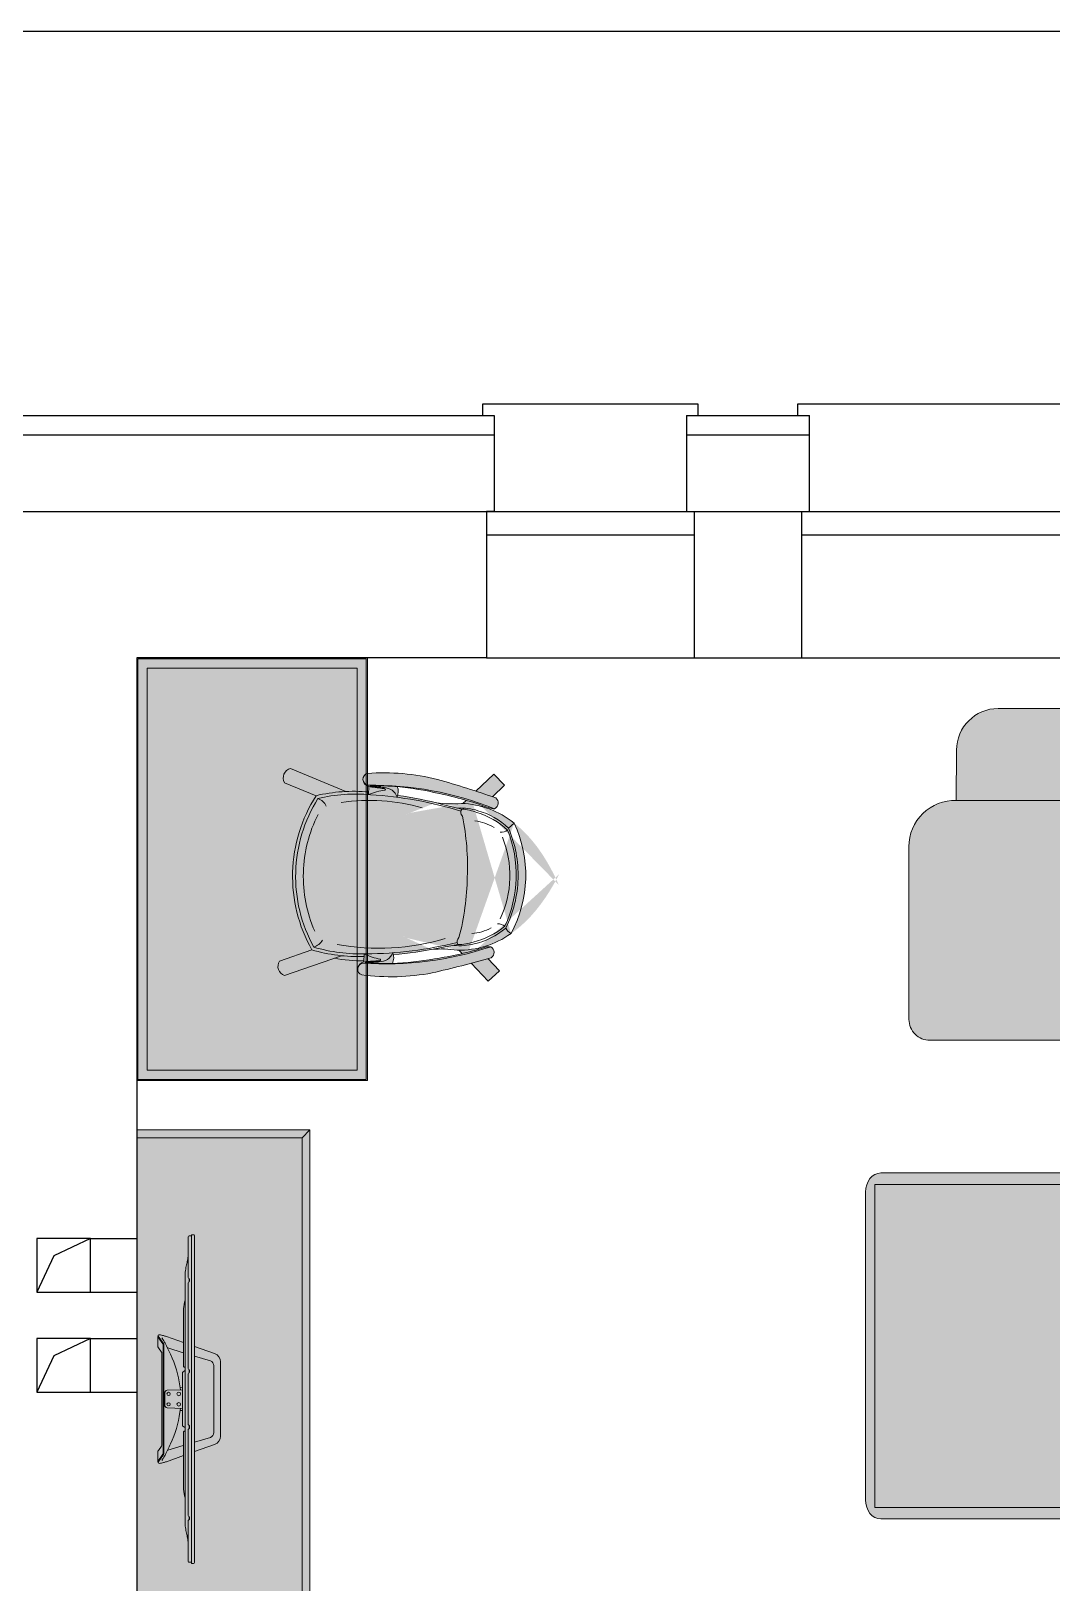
# Model space of a CAD drawing. Header units: millimetres. Extents: x 9725 to 44585, y 31077 to 49924.
# Drawn here: x 15670 to 18326, y 40436 to 44473 of the extents above; entities that cross this region are included whole.
import ezdxf

# ---------------------------------------------------------------- set-up
doc = ezdxf.new("R2010")
doc.units = ezdxf.units.MM
doc.layers.add('furniture', color=34, linetype='Continuous', lineweight=15)
doc.layers.add('Wall section', color=5, linetype='Continuous', lineweight=13)

# ---------------------------------------------------------------- blocks, each defined once
blk = doc.blocks.new('Tp_top 866mm')
at = {"color": 0}
for p, q in [((-424.5526077896066, -76.81761734475003), (0, -76.81761734475003)), ((-330.427546304214, -60.88424522404966), (0, -60.88424522404966)), ((-305.7156203697086, -70.97309112274525), (-312.9896321936103, -70.97309112274525)), ((-68.94554082650575, -70.97309112274525), (-76.21955265040742, -70.97309112274525)), ((330.4275463041849, -60.88424522404966), (0, -60.88424522404966)), ((424.5526077896066, -76.81761734475003), (0, -76.81761734475003)), ((68.94554082650575, -70.97309112274525), (76.21955265040742, -70.97309112274525)), ((305.7156203696795, -70.97309112274525), (312.9896321936103, -70.97309112274525)), ((-425.1569454252603, -84.95865161411348), (0.326932759344345, -84.95865161411348)), ((425.1569454252603, -84.95865161411348), (-0.326932759344345, -84.95865161411348))]:
    blk.add_line(p, q, dxfattribs=at)
for points in [[(0, 0), (-119.493826263235, 0, -0.1606369330932768), (-122.4639310319617, 0.9794920752101461), (-133.6810626545048, 9.241812055188348, 0.1675007029748388), (-137.7132611463894, 10.50210488249286), (-162.1617600425961, 10.50210488249286, -0.04297094256725761), (-162.9474229017214, 10.05485212650092), (-162.9474229017214, 10.05485212650092, -0.09573202792158717), (-164.0697358479374, 9.712283418011793, 0.345299349885706), (-166.1243646643998, 9.52687272689218, 0.2278473643524845), (-167.1884603593207, 6.235486955949455, 0.03175380056294571), (-165.1523221335665, -3.869222394569078, 0.01835288322844305), (-162.7867775434861, -11.54276622668112), (-146.8109332103631, -56.52253359172755)], [(-164.0697358479374, 9.712283418011793), (-144.4056133628474, -4.11377079160593, 0.1365415262890252), (-140.9007930150256, -5.359101772468421), (0, -5.359101772468421)], [(-162.1617600425961, 10.50210488249286), (-143.4028007998422, -2.687519399158191, 0.1337650925742543), (-140.8353279041476, -3.615592073329026), (0, -3.615592073329026)], [(0, 0), (119.493826263235, 0, 0.1606369330932768), (122.4639310319617, 0.9794920752101461), (133.6810626545048, 9.241812055188348, -0.1675007029748388), (137.7132611463894, 10.50210488249286), (162.1617600425961, 10.50210488249286, 0.04297094256725761), (162.9474229017214, 10.05485212650092), (162.9474229017214, 10.05485212650092, 0.09573202792158717), (164.0697358479083, 9.712283418011793, -0.345299349885706), (166.1243646643998, 9.52687272689218, -0.2278473643524845), (167.1884603593207, 6.235486955949455, -0.03175380056294571), (165.1523221335665, -3.869222394569078, -0.01835288322844305), (162.7867775434861, -11.54276622668112), (146.8109332103631, -56.52253359172755)], [(162.1617600425961, 10.50210488249286), (143.4028007998131, -2.687519399158191, -0.1337650925742543), (140.8353279041476, -3.615592073329026), (0, -3.615592073329026)], [(164.0697358479083, 9.712283418011793), (144.4056133628474, -4.11377079160593, -0.1365415262890252), (140.9007930150256, -5.359101772468421), (0, -5.359101772468421)], [(-24.25256433265167, -48.11063905118499), (-34.22043519024737, -46.86091248011508, -0.0837977098727558), (-116.5515148091072, -22.11916562577244, 0.007325165543770883), (-145.4614135100564, -8.709236108799814), (-145.4614135100564, -8.709236108799814, -0.007967638114721388), (-157.3420116316702, -0.9128831982525298, 0.3265331018530263), (-159.7182844411873, -1.085523487345199)], [(-120.6778214641381, -55.50688274611457, -0.05186892225000818), (-120.6778214641381, -55.50688274611457), (-133.015968636726, -15.75655561645544, -0.3772565867585138), (-132.5041984471318, -14.61219775264908)], [(0, -7.443875394943461), (0, -7.443875394943461), (-15.37995869290899, -7.443875394943461, 0.4039521301961739), (-22.81048858512077, -14.00850735219865), (-24.4936088885006, -53.81084807518346)], [(0, -7.443875394943461), (0, -7.443875394943461), (15.37995869290899, -7.443875394943461, -0.4039521301961739), (22.81048858512077, -14.00850735219865), (24.4936088885006, -53.81084807518346)], [(24.25256433262257, -48.11063905118499), (34.22043519021827, -46.86091248011508, 0.0837977098727558), (116.5515148091072, -22.11916562577244, -0.007325165543770883), (145.4614135100564, -8.709236108799814), (145.4614135100564, -8.709236108799814, 0.007967638114721388), (157.3420116316702, -0.9128831982525298, -0.3265331018530263), (159.7182844411582, -1.085523487345199)], [(120.6778214641381, -55.50688274611457, 0.05186892225000818), (120.6778214641381, -55.50688274611457), (133.015968636726, -15.75655561645544, 0.3772565867585138), (132.5041984471318, -14.61219775264908)], [(-330.427546304214, -60.88424522404966, 0.03216988329944089), (-345.6630075546564, -63.24154905488103, 0.002935846916175641), (-358.2361749952834, -66.10199907585775, -0.0437499249658047), (-371.9968118011602, -68.0709967841758), (-422.1181077896035, -68.0709967841758)], [(-309.3526262816449, -71.93959918041946), (-310.2939858463069, -71.93959918041946, -0.212322205859969), (-313.4441635001567, -70.53874220392754, 0.08574191947363774), (-315.9763012178009, -68.54991624720424, 0.1124024986871796), (-317.7009597670985, -68.0709967841758, 5.368000016806645)], [(-309.3526262816449, -71.93959918041946), (-308.411266717012, -71.93959918041946, 0.212322205859969), (-305.2610890631622, -70.53874220392754, -0.08574191947363774), (-302.728951345518, -68.54991624720424, -0.1124024986871796), (-301.0042927961913, -68.0709967841758, -5.368000016806645)], [(-119.4525253977918, -56.52253359172755), (-234.6564257630962, -56.52253359172755, 0.09585137303309803), (-257.1998611478484, -60.88424522404966, 2.94197908105434)], [(-82.7047329400084, -60.88424522404966), (-82.70826269095414, -59.72449740859156, 0.3443305908119247), (-85.22566995187663, -56.52253359172755), (-119.4525253977918, -56.52253359172755)], [(-72.58254673844203, -71.93959918041946), (-73.52390630310401, -71.93959918041946, -0.212322205859969), (-76.67408395695384, -70.53874220392754, 0.08574191947363774), (-79.20622167459805, -68.54991624720424, 0.1124024986871796), (-80.93088022389566, -68.0709967841758, 5.368000016806645)], [(0, -53.81084807518346), (-69.01213416823884, -53.81084807518346, 0.2006899194548039), (-70.48365120840026, -54.42627245306358), (-73.24689033674076, -59.08234291411645), (-73.24689033674076, -60.88424522404966)], [(-72.58254673844203, -71.93959918041946), (-71.64118717380916, -71.93959918041946, 0.212322205859969), (-68.49100951995933, -70.53874220392754, -0.08574191947363774), (-65.95887180231512, -68.54991624720424, -0.1124024986871796), (-64.23421325301751, -68.0709967841758, -5.368000016806645)], [(0, -53.81084807518346), (69.01213416823884, -53.81084807518346, -0.2006899194548039), (70.48365120840026, -54.42627245306358), (73.24689033674076, -59.08234291411645), (73.24689033674076, -60.88424522404966)], [(72.58254673844203, -71.93959918041946), (71.64118717380916, -71.93959918041946, -0.212322205859969), (68.49100951995933, -70.53874220392754, 0.08574191947363774), (65.95887180231512, -68.54991624720424, 0.1124024986871796), (64.23421325298841, -68.0709967841758, 5.368000016806645)], [(72.58254673844203, -71.93959918041946), (73.52390630310401, -71.93959918041946, 0.212322205859969), (76.67408395695384, -70.53874220392754, -0.08574191947363774), (79.20622167459805, -68.54991624720424, -0.1124024986871796), (80.93088022389566, -68.0709967841758, -5.368000016806645)], [(82.7047329400084, -60.88424522404966), (82.70826269095414, -59.72449740859156, -0.3443305908119247), (85.22566995187663, -56.52253359172755), (119.4525253977918, -56.52253359172755)], [(119.4525253977918, -56.52253359172755), (234.6564257630962, -56.52253359172755, -0.09585137303309803), (257.1998611478193, -60.88424522404966, -2.94197908105434)], [(309.3526262816449, -71.93959918041946), (308.411266717012, -71.93959918041946, -0.212322205859969), (305.2610890631622, -70.53874220392754, 0.08574191947363774), (302.728951345518, -68.54991624720424, 0.1124024986871796), (301.0042927961913, -68.0709967841758, 5.368000016806645)], [(309.3526262816449, -71.93959918041946), (310.2939858463069, -71.93959918041946, 0.212322205859969), (313.4441635001276, -70.53874220392754, -0.08574191947363774), (315.9763012178009, -68.54991624720424, -0.1124024986871796), (317.7009597670985, -68.0709967841758, -5.368000016806645)], [(330.4275463041849, -60.88424522404966, -0.03216988329944089), (345.6630075546564, -63.24154905488103, -0.002935846916175641), (358.2361749952834, -66.10199907585775, 0.0437499249658047), (371.9968118011311, -68.0709967841758), (422.1181077896035, -68.0709967841758)], [(-136.711036710738, -84.95865161411348), (-118.2277851977269, -136.9979889955066, 0.3109471352100805), (-96.53426937269978, -152.7015873963028), (0, -152.7015873963028)], [(0, -134.6947069057642), (-87.28437634906732, -134.6947069057642, -0.304448161672809), (-99.47196713663288, -126.5156187767716), (-111.882425922493, -84.95865161411348)], [(136.711036710738, -84.95865161411348), (118.2277851977269, -136.9979889955066, -0.3109471352100805), (96.53426937269978, -152.7015873963028), (0, -152.7015873963028)], [(0, -134.6947069057642), (87.28437634906732, -134.6947069057642, 0.304448161672809), (99.47196713660378, -126.5156187767716), (111.8824259224639, -84.95865161411348)]]:
    blk.add_lwpolyline(points, format="xyb", dxfattribs=at)
for points in [[(-424.5526077896066, -76.81761734475003), (-427.5914454252634, -76.81761734475003), (-427.5914454252634, -82.52415161411045)], [(-424.5526077896066, -70.50549678417156), (-424.5526077896066, -76.81761734475003)], [(-371.9968118011602, -68.0709967841758), (-317.7009597670985, -68.0709967841758)], [(-301.0042927961913, -68.0709967841758), (-80.93088022389566, -68.0709967841758)], [(-120.3745102790126, -56.52253359172755), (-120.6778214641381, -55.50688274611457)], [(-64.23421325301751, -68.0709967841758), (0, -68.0709967841758)], [(-29.23649976143497, -47.48577576565003), (-29.73834631533828, -53.81084807518346)], [(64.23421325298841, -68.0709967841758), (0, -68.0709967841758)], [(29.23649976143497, -47.48577576565003), (29.73834631533828, -53.81084807518346)], [(301.0042927961913, -68.0709967841758), (80.93088022389566, -68.0709967841758)], [(120.3745102790126, -56.52253359172755), (120.6778214641381, -55.50688274611457)], [(371.9968118011311, -68.0709967841758), (317.7009597670985, -68.0709967841758)], [(424.5526077896066, -70.50549678417156), (424.5526077896066, -76.81761734475003)], [(424.5526077896066, -76.81761734475003), (427.5914454252634, -76.81761734475003), (427.5914454252634, -82.52415161411045)]]:
    blk.add_lwpolyline(points, dxfattribs=at)
for centre, radius in [((-13.54318191262428, -43.81234560801386), 4.659001644841494), ((-13.54318191262428, -17.21569243576232), 4.190791923700008), ((13.54318191262428, -43.81234560801386), 4.659001644841494), ((13.54318191262428, -17.21569243576232), 4.190791923700008)]:
    blk.add_circle(centre, radius, dxfattribs=at)
for centre, start, end in [((-422.1181077896035, -70.50549678417156), 90, 180), ((422.1181077896035, -70.50549678417156), 0, 90), ((-425.1569454252603, -82.52415161411045), 180, 270), ((425.1569454252603, -82.52415161411045), 270, 0)]:
    blk.add_arc(centre, 2.4345, start, end, dxfattribs=at)
blk = doc.blocks.new('tv table-02')
at = {"ltscale": 50, "true_color": 0xc6cdcc}
h = blk.add_hatch(color=9, dxfattribs=at)
h.dxf.hatch_style = 1
h.paths.add_polyline_path([(0, -700), (450, -700), (450, 700), (0, 700)])
at = {"ltscale": 50}
for points in [[(0, -700), (450, -700), (450, 700), (0, 700), (0, -700)], [(430, 680), (450, 700)], [(430, -680), (450, -700)]]:
    blk.add_lwpolyline(points, dxfattribs=at)
blk.add_lwpolyline([(0, -680), (430, -680), (430, 680), (0, 680)], close=True, dxfattribs=at)
at = {"rotation": 90}
blk.add_blockref('Tp_top 866mm', (65.50017116809613, 0), dxfattribs=at)
blk = doc.blocks.new('chair(top)')
h = blk.add_hatch(color=254)
edge = h.paths.add_edge_path()
edge.add_line((-268.7258775819937, 217.8700059060102), (-268.8082901656599, 220.8151209216048))
edge.add_ellipse((-264.8151906370331, 240.5647524405467), major_axis=(-14.24768031961131, 14.2476803196113), ratio=0.9999999999991576, start_angle=74.44572454939811, end_angle=123.5696855099821, ccw=False)
edge.add_ellipse((-269.2934629281954, 239.6549229735938), major_axis=(11.21819662684667, 11.21819662684667), ratio=0.9999999999996725, start_angle=64.62616845629191, end_angle=169.5417827002394, ccw=False)
edge.add_ellipse((-199.7111331898341, -330.5546092239638), major_axis=(-417.1423224938641, 417.1423224938641), ratio=0.9999999999999156, start_angle=304.4125378387086, end_angle=322.29530560955857, ccw=False)
edge.add_ellipse((-754.7219521359948, -2650.423126653714), major_axis=(-2103.410748130997, 2103.410748130997), ratio=0.9999999999999782, start_angle=300.10151816898457, end_angle=302.1137096617236, ccw=False)
edge.add_line((10.08759975196153, 224.2490111837433), (54.37378485003137, 271.0850518966581))
edge.add_line((54.37378485003137, 271.0850518966581), (83.43815236988303, 243.6030115671456))
edge.add_line((83.43815236988303, 243.6030115671456), (53.80265087159933, 212.2611935341083))
edge.add_ellipse((-754.7219521353836, -2650.423126653885), major_axis=(-2103.410748562303, 2103.410748562302), ratio=0.9999999998586856, start_angle=299.0562210493645, end_angle=299.2284193854286, ccw=False)
edge.add_ellipse((52.85564905080537, 196.0846871638896), major_axis=(-11.82700587491875, 11.82700587491875), ratio=0.9999999999995888, start_angle=163.7727397053436, end_angle=280.19489465516006, ccw=False)
edge.add_ellipse((56.92524343710102, 218.0836809898028), major_axis=(26.07484310239823, 26.07484310239823), ratio=0.9999999999998664, start_angle=207.1728532711554, end_angle=231.1979395816537, ccw=False)
edge.add_ellipse((-218.2791082765034, -674.8299108590254), major_axis=(634.6207870617633, 634.6207870617632), ratio=0.9999999999991646, start_angle=27.89886255482355, end_angle=28.91341477611117)
edge.add_line((30.40593617323611, 187.517371510723), (27.9968867872085, 184.9696168356822))
edge.add_ellipse((-548.4495624315896, -2001.232787197321), major_axis=(587.0701330397267, 2183.613920179248), ratio=0.3197021209612336, start_angle=353.4974769260804, end_angle=360.8664433436097, ccw=False)
edge.add_ellipse((-167.8147776433034, -4.695928454431851), major_axis=(-226.2741699807234, 226.2741699807234), ratio=0.9999999999999298, start_angle=199.8922707132662, end_angle=253.3134861441613, ccw=False)
edge.add_ellipse((-659.5039093939413, 1967.43085890685), major_axis=(-708.263130267219, 2147.366860089802), ratio=0.3197021209613926, start_angle=179.133556656394, end_angle=186.5025230739189, ccw=False)
edge.add_line((38.29691425853525, -183.1145302273944), (40.84466893356876, -185.5235796134257))
edge.add_ellipse((-255.6752539186273, 661.5673376411287), major_axis=(634.6207870683817, 634.6207870683816), ratio=0.9999999999921979, start_angle=244.2923420815168, end_angle=245.3068943028054)
edge.add_ellipse((69.03180125441577, -214.5590493780692), major_axis=(-26.07484310241184, 26.07484310241184), ratio=0.9999999999997788, start_angle=312.00781727580124, end_angle=336.03290358611747, ccw=False)
edge.add_ellipse((63.73835130673251, -192.8220598102162), major_axis=(-11.82700587491932, 11.82700587491932), ratio=0.9999999999995678, start_angle=173.010862202313, end_angle=289.4330171521126, ccw=False)
edge.add_ellipse((-901.7574218459631, 2604.070184822682), major_axis=(-2103.41074793095, 2103.410747930949), ratio=0.9999999996930369, start_angle=153.9773374616437, end_angle=154.1495357977531, ccw=False)
edge.add_line((65.58849095692858, -208.9202943118325), (96.93030898991856, -238.5557958101526))
edge.add_line((96.93030898991856, -238.5557958101526), (69.44826866047515, -267.6201633300552))
edge.add_line((69.44826866047515, -267.6201633300552), (22.61222794761125, -223.3339782319308))
edge.add_ellipse((-901.7574218456575, 2604.070184822791), major_axis=(-2103.410748130788, 2103.410748130788), ratio=0.9999999999994623, start_angle=151.0920471957012, end_angle=153.1042386884402, ccw=False)
edge.add_ellipse((-217.883832038744, 318.8691301071085), major_axis=(-417.1423224938707, 417.1423224938706), ratio=0.9999999999998921, start_angle=130.9104512478701, end_angle=148.7932190187255, ccw=False)
edge.add_ellipse((-255.4701187021274, -254.3392807485179), major_axis=(11.21819662684518, 11.21819662684518), ratio=0.9999999999997722, start_angle=103.66397415717847, end_angle=208.5795884010857, ccw=False)
edge.add_ellipse((-250.9479749099992, -254.9972533136533), major_axis=(-14.24768031964553, 14.24768031964553), ratio=0.9999999999990276, start_angle=-30.363928652567722, end_angle=18.76003230794572, ccw=False)
edge.add_line((-256.0392612595751, -235.5018284070575), (-256.4378955271532, -221.2561426769753))
edge.add_ellipse((-295.7004372587544, 195.4732743575805), major_axis=(-295.97715638611, 295.9771563861099), ratio=0.9999999999998843, start_angle=132.2876374217565, end_angle=140.3822860605126, ccw=False)
edge.add_line((-315.5082297867921, -222.63269972118), (-460.006585750496, -282.4357960835187))
edge.add_ellipse((-453.9273444394785, -258.2746066892141), major_axis=(-17.61704072573552, 17.61704072573552), ratio=0.9999999999999213, start_angle=14.089224986627073, end_angle=120.87687039063141, ccw=False)
edge.add_line((-475.3029883108975, -245.4760873628838), (-393.3400231896667, -211.5543235573568))
edge.add_ellipse((-64.68620707647642, -1.810101617313194), major_axis=(275.6863883864078, 275.6863883864078), ratio=0.9999999999999918, start_angle=136.6028784287194, end_angle=167.5456914886425, ccw=False)
edge.add_ellipse((-64.68620707647642, -1.810101617316832), major_axis=(-275.6863883864233, 275.6863883864233), ratio=0.9999999999998269, start_angle=15.660065368797405, end_angle=46.602878428724125, ccw=False)
edge.add_line((-404.5550088999589, 189.2269812489831), (-488.2866812199645, 218.5121440731491))
edge.add_ellipse((-467.6602035633114, 232.4860006397394), major_axis=(17.61704072573502, 17.61704072573502), ratio=0.9999999999996753, start_angle=62.32888646681948, end_angle=169.1165318708087, ccw=False)
edge.add_line((-475.0810695609252, 256.269419143191), (-346.3167110529757, 211.2340687151736))
edge.add_ellipse((-272.0076456527895, -200.6920375279806), major_axis=(-295.9771563863061, 295.9771563863061), ratio=0.999999999999935, start_angle=314.5507772149108, end_angle=325.22584737304743, ccw=False)
edge = h.paths.add_edge_path(flags=16)
edge.add_ellipse((-225.570224367184, 209.9252218375368), major_axis=(-24.10597093469982, 24.10597093469982), ratio=0.9999999999997591, start_angle=211.2676183798251, end_angle=251.1054033958742)
edge.add_ellipse((-239.1196741265012, -672.6916662506337), major_axis=(635.4793251658017, 635.4793251658017), ratio=0.9999999999999271, start_angle=395.1525654517351, end_angle=402.1833257481602, ccw=False)
edge.add_ellipse((-218.279108276547, -674.8299108590072), major_axis=(-634.6207870621439, 634.6207870621438), ratio=0.9999999999998513, start_angle=301.82686545011296, end_angle=306.4868929364221, ccw=False)
edge.add_line((-13.74636836636637, 199.0427600996118), (-21.89174788976379, 190.4283959105342))
edge.add_ellipse((-548.4495624315896, -2001.232787197321), major_axis=(587.0701330408556, 2183.613920179092), ratio=0.319702120963795, start_angle=4.802875289350225, end_angle=5.122785823531273)
edge.add_ellipse((-66.25761061967933, 425.8541437317363), major_axis=(-168.8879684536302, 168.8879684536301), ratio=0.9999999999999392, start_angle=128.689181425494, end_angle=144.6893949273848, ccw=False)
edge.add_ellipse((-278.8927535450784, -824.1789120136236), major_axis=(-728.069720567609, 728.0697205676091), ratio=0.9999999999995693, start_angle=-55.42886302752728, end_angle=-49.81566218188388)
edge = h.paths.add_edge_path(flags=16)
edge.add_ellipse((-42.33938688067428, -428.8929925017619), major_axis=(-168.8879684536613, 168.8879684536612), ratio=0.9999999999999521, start_angle=308.51636193005004, end_angle=324.51657543194045, ccw=False)
edge.add_ellipse((-659.5039093939413, 1967.43085890685), major_axis=(-708.2631302708895, 2147.366860089051), ratio=0.3197021209699953, start_angle=174.8772141763657, end_angle=175.1971247105425)
edge.add_line((-11.20838732554694, -191.3546305901727), (-2.594023136480246, -199.5000101135738))
edge.add_ellipse((-255.6752539187437, 661.5673376410887), major_axis=(-634.6207870618618, 634.6207870618617), ratio=0.9999999999993446, start_angle=146.7188639209919, end_angle=151.3788914073059, ccw=False)
edge.add_ellipse((-276.363632878827, 658.2669966050162), major_axis=(-635.4793251658646, 635.4793251658641), ratio=0.9999999999997161, start_angle=141.0224311092699, end_angle=148.0531914056933, ccw=False)
edge.add_ellipse((-213.4778395521716, -222.2110188643601), major_axis=(24.1059709346948, 24.1059709346948), ratio=0.9999999999999242, start_angle=292.1003534615298, end_angle=331.8765284087744)
edge.add_ellipse((-327.7865533689765, 822.2378003765989), major_axis=(-738.8796952597296, 738.8796952597297), ratio=0.9999999999996969, start_angle=143.0833324076496, end_angle=148.6141338056812)
at = {"color": 0}
for p, q in [((-327.5775521305623, 204.6800455477714), (-475.0810695609252, 256.269419143191)), ((10.08759975196153, 224.2490111837433), (54.37378485003137, 271.0850518966545)), ((53.80265087159933, 212.2611935341083), (83.43815236988303, 243.6030115671492)), ((83.43815236988303, 243.6030115671529), (54.37378485003137, 271.0850518966545)), ((-404.5550088999589, 189.2269812489831), (-488.2866812199645, 218.5121440731491)), ((-268.2163645970286, 199.6619328683955), (-268.8082901656599, 220.8151209216048)), ((-75.48967101048038, 185.1764377170548), (-24.16564088818268, 175.8014779471596)), ((-21.89174788976379, 190.4283959105305), (-13.74636836636637, 199.0427600996118)), ((27.9968867872085, 184.9696168356822), (30.40593617323611, 187.517371510723)), ((107.3398084499058, -126.8196339086753), (121.9489233599888, -140.4788345274683)), ((-65.01613684107724, -189.1081845535045), (-14.2966859578446, -176.8777617977285)), ((-11.20838732556149, -191.3546305901655), (-2.594023136480246, -199.5000101135738)), ((38.29691425853525, -183.1145302273981), (40.84466893356876, -185.5235796134257)), ((-393.3400231896667, -211.5543235573568), (-475.3029883108975, -245.4760873628838)), ((-315.6188610171375, -222.6784863329704), (-460.006585750496, -282.4357960835187)), ((-256.6311868282064, -214.3486403538482), (-256.0392612595751, -235.5018284070575)), ((22.61222794761125, -223.3339782319308), (69.4482686604606, -267.6201633300589)), ((65.58849095692858, -208.9202943118325), (96.93030898991856, -238.5557958101526)), ((96.93030898991856, -238.5557958101563), (69.4482686604606, -267.6201633300589))]:
    blk.add_line(p, q, dxfattribs=at)
for centre, major_axis, ratio, start_param, end_param in [((-467.6602035633114, 232.4860006397394), (-17.61704072573153, 17.61704072573153), 0.9999999999996958, -0.4829520388474187, 1.380843973905084), ((-269.2934629281954, 239.6549229735938), (11.21819662684459, 11.21819662684459), 0.9999999999996083, 1.127939422510819, 3.754533569509473), ((-199.7111331898341, -330.5546092239638), (-417.142322493864, 417.1423224938642), 0.999999999999916, -0.9701842375422975, -0.658071060571439), ((-754.7219521359657, -2650.423126653717), (2103.410748130088, 2103.410748130087), 0.9999999999992716, 0.5071267255587925, 0.5604899686269389), ((-284.3064884749183, -211.7034959422163), (-295.9771563862092, 295.9771563862092), 0.9999999999999063, -0.8233857642569696, -0.4940114430146763), ((-272.0076456528041, -200.6920375279806), (-295.9771563863455, 295.9771563863455), 0.9999999999999962, -0.793244336637264, -0.6069234579313644), ((-264.54363499998, 240.8816365198581), (14.52539675992373, 14.52539675992373), 0.9999999999992834, 2.877054109961037, 3.880504056685858), ((-212.3372297121387, -631.7594183345209), (-606.6008140146446, 606.6008140146447), 0.999999999999912, -1.109562378968135, -0.7157752201058359), ((-205.5406695541169, 78.95897964039978), (-96.1777976965524, 96.17779769655242), 0.9999999999997707, -0.6315818166713134, -0.30650278543162), ((-218.996253493955, 634.6684616142229), (294.7986010413947, 294.7986010413946), 0.999999999999832, 3.815218156581885, 3.902831687238235), ((-265.0786304672074, 222.1614568777877), (0.223933229909275, 0.223933229909275), 0.999999999985031, 1.86914438863439, 3.536355757859214), ((-257.463549141743, 185.4177334128435), (26.677194891962, 26.677194891962), 0.9999999999980165, 0.8383478686643068, 0.9962201220589038), ((-225.6579813017015, 756.9779987772672), (-379.4110909380073, 379.4110909380074), 0.9999999999998536, 2.282434797790377, 2.350300831238549), ((-246.5387414926663, -70.94216794437307), (-208.1142977247922, 208.1142977247922), 0.9999999999995169, -0.7944892665429938, -0.7414807916117142), ((-205.0126554415037, -226.5385492308378), (-319.3128716225431, 319.3128716225432), 0.9999999999998874, -0.8076679132340324, -0.6992587703622899), ((-228.9706138271431, 212.6711950944664), (-3.685190877627701, 3.685190877627702), 0.9999999999976901, -1.302835839238257, -0.7668235589418706), ((-229.1573701032321, 180.887371274559), (-27.95410382369728, 27.95410382369729), 0.9999999999998069, -1.350670574225882, -0.7939242035359348), ((-227.8863733700709, 215.2797709205297), (-1.72057193039827, 1.72057193039827), 0.9999999999967231, 3.023895299804479, 4.83682138223733), ((-223.6543698022142, 187.3157356743213), (-22.04777923979486, 22.04777923979487), 0.9999999999993134, 4.243185449467387, 4.971126998669017), ((-225.570224367184, 209.9252218375368), (-24.10597093469959, 24.10597093469959), 0.9999999999998869, 3.538483607369089, 4.382616058806517), ((-239.1196741265012, -672.6916662506337), (635.4793251657975, 635.4793251657974), 0.9999999999999218, 0.6135280076555872, 0.7362379237466978), ((-218.2791082765616, -674.8299108590072), (-634.6207870620703, 634.6207870620705), 0.9999999999998939, -1.084869454722596, -0.9339799112316637), ((52.85564905080537, 196.0846871638896), (-11.82700587491875, 11.82700587491875), 0.9999999999995888, 2.858373532869894, 4.890323459011205), ((-64.68620707647642, -1.810101617316832), (-275.6863883864401, 275.6863883864402), 0.9999999999999973, 0.2733197017629434, 0.8133736694877909), ((-64.68620707647642, -1.810101617316832), (-270.0617312782004, 270.0617312782004), 0.9999999999999972, 0.2827795221934541, 0.8133736694877953), ((-279.1277403439308, -218.7589347211979), (-295.9771563863034, 295.9771563863035), 0.9999999999998864, -0.8233857642570708, -0.4940114430147511), ((-410.5318224100774, 144.9258322912283), (-27.49263066949573, 27.49263066949573), 0.9999999999999265, 4.438288973810573, 5.206777512342492), ((-229.3899044121645, -412.7541804375833), (-422.9538282293844, 422.9538282293844), 0.9999999999999293, -1.076511597121385, -0.6020349330795471), ((-263.4396234798623, -764.5135380489774), (-681.6704228441729, 681.670422844173), 0.9999999999999404, -1.033988474929463, -0.7856146672856712), ((-278.8927535450493, -824.1789120136273), (-728.0697205669901, 728.0697205669902), 0.9999999999999567, -0.9842527318439857, -0.8696787768969425), ((-66.25761061967933, 425.8541437317363), (-168.8879684536001, 168.8879684536001), 0.9999999999999085, 2.246049927571246, 2.525306334201293), ((-19.40055086740176, 32.45492723689313), (-103.3723086186273, 103.3723086186274), 0.9999999999998354, -1.043338318194928, -0.6777708184690228), ((-11.68627882916189, 168.0753543276296), (10.37852262089191, 10.37852262089191), 0.9999999999996537, 1.801840403774142, 3.18673180230197), ((-548.4495624315896, -2001.232787197321), (587.070133039725, 2183.613920179243), 0.3197021209613728, -0.1134904373267702, 0.08940947949422928), ((-26.35622059737216, 43.40956021261809), (-93.6280367220868, 93.62803672208682), 0.9999999999999528, -1.108817819540306, -0.8019428276806895), ((-37.00312651848071, -38.86902561802344), (-151.6096374676092, 151.6096374676092), 0.9999999999997238, -1.465989034129342, -1.033871354875439), ((-21.7194618392532, -7.837163405176398), (131.4617060589698, 131.4617060589698), 0.9999999999999908, 0.07103730960031739, 0.570694954984682), ((56.92524343710102, 218.0836809898028), (-26.07484310244038, 26.07484310244038), 0.9999999999994462, 2.069394451264315, 2.464368942731535), ((-70.45588349200261, -1.971553356150253), (-251.84697260246, 251.8469726024601), 0.9999999999999514, 0.3729909171842971, 0.8133736694878078), ((-650.8439131820196, -9.247181322436518), (460.26259335768, 460.2625933576799), 0.9999999999999509, 5.511994174035144, 5.756436210047836), ((3.339296885838849, 22.6213354262909), (88.09684735578182, 88.0968473557818), 0.9999999999998872, 0.2916496971965489, 0.7169744699224708), ((79.36425234892522, 152.9096430823629), (22.09207425052567, 22.09207425052566), 0.999999999999356, 3.910415488281132, 4.562667802240806), ((-186.608609732255, -4.543462701294629), (-221.8780491035966, 221.8780491035968), 0.9999999999998669, 3.952805259139653, 4.362277162439131), ((126.8523993714334, 120.8587927128065), (20.67831095704464, 20.67831095704464), 0.9999999999992967, 1.244159130468729, 1.942153830467003), ((-175.765761853414, -4.247718547881959), (-217.743680197076, 217.743680197076), 0.9999999999999066, 3.952789121619202, 4.387584914305041), ((-167.8147776433034, -4.695928454450041), (-226.2741699807216, 226.2741699807216), 0.9999999999999346, 3.4887782732345, 4.421154372920699), ((-153.0807297657302, -4.283628443412454), (186.6209724193957, 186.6209724193957), 0.9999999999999563, 5.525762649872446, 5.940487126817846), ((-153.0807297657302, -4.283628443343332), (186.6209724194643, 186.6209724194643), 0.9999999999999141, 5.111038172926849, 5.525762649872204), ((-186.5706740488531, -5.899140995043126), (221.8780491036628, 221.8780491036627), 0.9999999999998429, 5.118451810510898, 5.527923713810384), ((-175.7282550434757, -5.588070520843758), (-217.7436801970631, 217.7436801970632), 0.9999999999999406, 3.52234773185016, 3.957143524536046), ((-64.68620707647642, -1.810101617316832), (-275.6863883864777, 275.6863883864779), 0.999999999999806, 0.8133736694878859, 1.353427637212674), ((-64.68620707647642, -1.810101617316832), (-270.0617312781703, 270.0617312781703), 0.9999999999999671, 0.8133736694878104, 1.343967816782137), ((-70.45588349200261, -1.97155335615389), (-251.846972602529, 251.846972602529), 0.9999999999997325, 0.8133736694879277, 1.253756421791367), ((-650.3425596018787, -27.16366799540629), (-460.2625933576238, 460.262593357624), 0.9999999999998148, 3.72429276290228, 3.968734798914982), ((87.7910454046505, -148.2321687261137), (22.09207425051094, 22.09207425051094), 0.9999999999998455, 0.2056721903244237, 0.8579245042842272), ((-2.268911149876658, -168.4658597088273), (-10.37852262088943, 10.37852262088943), 0.9999999999997222, 0.01081186346840668, 1.395703261996232), ((4.599097730504582, -22.39919686567009), (-88.0968473558013, 88.09684735580132), 0.9999999999998179, 2.480569195847981, 2.905893968573967), ((-39.11884900723817, 36.73891910473685), (151.6096374676113, 151.6096374676113), 0.9999999999998019, 4.231415020645869, 4.663532699899801), ((-22.12374262225057, 6.610307497368922), (-131.4617060589726, 131.4617060589726), 0.9999999999998674, 2.626848710785713, 3.126506356170106), ((-401.7848849478323, -167.6567335483742), (27.49263066950813, 27.49263066950813), 0.9999999999997372, 4.27395146060771, 5.042439999139619), ((-255.7074681394151, 306.0402396430727), (-357.2825548735469, 357.282554873547), 0.9999999999999183, 2.212389642273598, 2.633478913276216), ((-247.3340929910046, 618.8965246472799), (-606.600814014658, 606.600814014658), 0.9999999999999425, 2.342522559081317, 2.736309717943634), ((-305.780371738525, 748.5851650539116), (-681.6704228442118, 681.6704228442118), 0.9999999999999303, 2.412362006261237, 2.660735813905037), ((-324.5459165309294, 807.2930044605491), (-728.0697205668938, 728.0697205668939), 0.999999999999689, 2.496426115872383, 2.611000070819437), ((-42.33938688064518, -428.8929925017583), (-168.8879684536203, 168.8879684536204), 0.9999999999998903, -0.8985589952256328, -0.6193025885958406), ((-255.6752539187291, 661.5673376410923), (634.620787062117, 634.6207870621168), 0.9999999999999492, 4.131523577002064, 4.282413120493006), ((-17.55525318927539, -33.48905435172492), (-103.3723086186235, 103.3723086186235), 0.9999999999999803, 2.30451815744461, 2.670085657170468), ((-23.8874352833227, -44.81551871414558), (93.62803672210792, 93.62803672210791), 0.999999999999948, 3.999486493451179, 4.306361485310775), ((69.03180125441577, -214.5590493780692), (-26.07484310240746, 26.07484310240747), 0.9999999999998431, -0.8376216037563717, -0.4426471122890365), ((63.73835130673251, -192.8220598102162), (11.82700587491863, 11.82700587491863), 0.9999999999996483, 4.590405513938742, 6.622355440079944), ((-295.7004372587398, 195.4732743575842), (-295.977156386233, 295.977156386233), 0.9999999999999004, 2.120758781990166, 2.450133103232456), ((-290.9243460964208, 202.8072774784632), (-295.9771563863219, 295.9771563863219), 0.9999999999999174, 2.120758781990292, 2.450133103232607), ((-255.4701187021274, -254.3392807485179), (11.21819662684615, 11.21819662684615), 0.9999999999998342, 1.0138064230565, 3.640400570054439), ((-250.6591234809312, -255.2984556304327), (-14.5253967599462, 14.5253967599462), 0.9999999999986536, -0.6829603909156489, 0.3204895558082239), ((-200.8034991469904, -90.32962989480075), (96.17779769653342, 96.1777976965334), 0.9999999999995393, 3.504046451202118, 3.829125482441774), ((-183.1617391857144, -645.9219709149475), (-294.7986010416971, 294.7986010416972), 0.9999999999999909, -0.7052880214676513, -0.6176744908113412), ((-252.240148354962, -236.6374881761367), (0.2239332299078862, 0.2239332299078861), 0.9999999999947435, 1.231984234706244, 2.899195603922476), ((-246.6917595290288, -199.525413872776), (-26.67719489185014, 26.67719489185014), 0.9999999999994872, 2.201323543712335, 2.359195797106915), ((-182.9732699608721, -768.4126480204868), (-379.411090937828, 379.411090937828), 0.9999999999998536, -0.7235534922631026, -0.6556874588149292), ((-250.1201608865813, 57.04425797130898), (-208.1142977253082, 208.1142977253082), 0.9999999999997935, 2.368228130586899, 2.421236605518206), ((-217.3602903885621, 214.7193688072402), (-319.3128716225934, 319.3128716225934), 0.9999999999998963, 2.326006109337782, 2.434415252209497), ((-216.7193480804854, -225.1428510676487), (3.685190877631348, 3.685190877631346), 0.9999999999971941, 3.96436722471106, 4.500379505009204), ((-218.6832215179602, -193.4192079029162), (27.95410382370221, 27.95410382370221), 0.9999999999999445, 3.991467869306629, 4.548214239996422), ((-215.4909279779968, -227.6867121607211), (1.720571930402755, 1.720571930402754), 0.9999999999981636, 4.643907590717196, 6.456833673143568), ((-212.8293467210606, -199.5297750641112), (22.04777923979715, 22.04777923979715), 0.9999999999992665, 4.509601974280856, 5.237543523482532), ((-213.4778395521716, -222.211018864371), (24.10597093468131, 24.1059709346813), 0.99999999999999, 5.098112914143228, 5.942245365581105), ((-276.3636328788416, 658.2669966050125), (635.4793251660293, 635.4793251660293), 0.9999999999999992, 4.03210206881869, 4.154811984909794), ((-901.7574218455557, 2604.070184822824), (-2103.410748130856, 2103.410748130856), 0.9999999999995024, 2.637053697143621, 2.690416940211761), ((-453.9273444394785, -258.2746066892141), (-17.61704072572982, 17.61704072572982), 0.9999999999999134, 0.245903365070598, 2.109699377822958), ((-217.8838320387586, 318.8691301071085), (-417.1423224938907, 417.1423224938907), 0.9999999999998979, 2.284818399546905, 2.596931576517783)]:
    blk.add_ellipse(centre, major_axis=major_axis, ratio=ratio, start_param=start_param, end_param=end_param, dxfattribs=at)
at = {"color": 0, "extrusion": (0, 0, -1)}
blk.add_ellipse((-659.5039093939413, 1967.43085890685), major_axis=(-708.2631302672345, 2147.366860089796), ratio=0.3197021209613486, start_param=3.028102216263012, end_param=3.231002133084019, dxfattribs=at)
blk = doc.blocks.new('1100x 600 table')
at = {"lineweight": 0}
blk.add_hatch(color=254, dxfattribs=at).paths.add_polyline_path([(600, 550), (0, 550), (0, -550), (600, -550)])
at = {"color": 0}
blk.add_lwpolyline([(600, 550), (0, 550), (0, -550), (600, -550), (600, 550)], dxfattribs=at)
for points in [[(597, 547), (3, 547), (3, -547), (597, -547)], [(573, 523), (27, 523), (27, -523), (573, -523)]]:
    blk.add_lwpolyline(points, close=True, dxfattribs=at)
blk = doc.blocks.new('ergwerg564')
at = {"ltscale": 50}
h = blk.add_hatch(color=254, dxfattribs=at)
h.dxf.hatch_style = 1
edge = h.paths.add_edge_path()
edge.add_line((-1591.915023280942, 1631.478680778964), (-1254.608733726138, 1631.757294516773))
edge.add_arc((-1254.563864651156, 1577.436135348844), 54.3211776987699, -0.04732608953520412, 90.04732608953537, ccw=False)
edge.add_arc((-1139.400270813785, 1570.802298254845), 61.19817281635915, 89.77519189756418, 173.819206677249, ccw=False)
edge.add_line((-1139.160151734857, 1632), (-261.1419931544382, 1631.847928464473))
edge.add_arc((-261.1617542869973, 1517.752722146841), 114.0952080289326, -2.5875413536940073, 89.990076450017, ccw=False)
edge.add_line((-147.1828765796263, 1512.601806525943), (-147.18136752391, 1421.828536888293))
edge.add_line((-147.18136752391, 1421.828536888293), (-56.66897250185974, 1421.712472291551))
edge.add_arc((-56.74104035131618, 1365.510720496064), 56.2017980019891, 0.0705490712015262, 89.92652931239138, ccw=False)
edge.add_line((-0.539284954025518, 1365.579922515492), (0, 492))
edge.add_arc((-59.96297884483761, 491.9629832011289), 59.96299027058141, -90.00906114811232, 0.0353702587469229, ccw=False)
edge.add_arc((-60.0000036719104, 371.9999963297745), 60.00000367191049, 3.5048070117227326e-06, 89.97369945410861, ccw=False)
edge.add_line((0, 372), (-0.558474134436456, -376.7816085686434))
edge.add_arc((-108.5167014506361, -376.7010885921031), 107.9582573438589, 270.04273369366865, 359.9572663049267, ccw=False)
edge.add_line((-108.4361814767426, -484.6593159083047), (-210.1714631117648, -485.2177900424576))
edge.add_line((-210.1714631117648, -485.2177900424576), (-210.2875277084822, -575.7301850644684))
edge.add_arc((-266.4102340177611, -575.6582185755374), 56.12275245079396, 271.6643407982058, 359.9265293124076, ccw=False)
edge.add_line((-264.7801968356979, -631.7572945165739), (-724.3383553525202, -632))
edge.add_arc((-724.370022880112, -572.0381464012177), 59.96186196103412, 190.5736971173055, 270.0302594966805, ccw=False)
edge.add_line((-783.3137139848769, -583.0411536619698), (-784.33835535252, -392.17578125))
edge.add_line((-784.33835535252, -392.17578125), (-804, -392))
edge.add_arc((-803.4571941658128, -331.2855869191415), 60.71683945930285, 185.5553227181227, 269.48777146572803, ccw=False)
edge.add_line((-863.8888581179841, -337.1633914326135), (-864, 372))
edge.add_arc((-803.7181757003954, 372.009447520113), 60.28182503992427, 94.11114396509907, 180.0089795395411, ccw=False)
edge.add_arc((-791.4309546169553, 503.7494206942272), 73.51404787152137, 189.1967687422371, 256.9425218133356, ccw=False)
edge.add_line((-864, 492), (-863.9999999999999, 521.4301124118057))
edge.add_arc((-1110.659811385947, 521.4301124118067), 246.6598113859467, 359.9999999999997, 448.4528267509413)
edge.add_line((-1103.999999999984, 767.9999999999998), (-1145.586699295357, 768.2606596037147))
edge.add_arc((-1145.241812334079, 823.2853360214398), 55.02575725868218, 180.9080447717419, 269.6408827854836, ccw=False)
edge.add_arc((-1259.999999999956, 827.9999999999553), 59.99999999995531, 275.3426405536498, 354.65735925107845, ccw=False)
edge.add_line((-1254.413304114128, 768.2606592848629), (-1769.586699234459, 768.2606595980196))
edge.add_arc((-1769.586699201541, 822.413300824903), 54.15264122688336, 179.9999997636259, 269.9999999651718, ccw=False)
edge.add_line((-1823.739340428425, 822.4133010483101), (-1823.99999999938, 1272.000385597176))
edge.add_arc((-1704.025026820271, 1272.069944145695), 119.9749933432786, 88.43176832960017, 180.0332186847561, ccw=False)
edge.add_line((-1700.741624544724, 1392), (-1700.220305332213, 1523.173398645051))
edge.add_arc((-1591.482870685449, 1522.741246132529), 108.7382933899248, 90.22770805239259, 179.7722919913263, ccw=False)
at = {"color": 0}
blk.add_line((-240.3991575663094, 847.66164464748), (-240.3991575663094, 828), dxfattribs=at)
at = {"color": 0, "ltscale": 50}
blk.add_lwpolyline([(-1591.915023280942, 1631.478680778964), (-1254.608733726138, 1631.757294516773, -0.4146975024917752), (-1200.242705483227, 1577.391266273862, -0.3840844009684101), (-1139.160151734857, 1632), (-261.1419931544382, 1631.847928464473, -0.4274524519388245), (-147.1828765796263, 1512.601806525943), (-147.18136752391, 1421.828536888293), (-56.66897250185975, 1421.712472291551, -0.4134775319066765), (-0.539284954025518, 1365.579922515492), (0, 492, -0.4144407117925591), (-59.97246180393953, 431.9999936803976, -0.4140791037458128), (0, 372), (-0.558474134436456, -376.7816085686433, -0.4137767247253534), (-108.4361814767426, -484.6593159083047), (-210.1714631117648, -485.2177900424576), (-210.2875277084822, -575.7301850644684, -0.4053576005036747), (-264.7801968356979, -631.7572945165739), (-724.3383553525202, -632, -0.3612872285181508), (-783.3137139848769, -583.0411536619698), (-784.33835535252, -392.17578125), (-804, -392, -0.3835258937618667), (-863.8888581179841, -337.1633914326135), (-864, 372, -0.3933956204846569), (-808.0398667903067, 432.1361588576495, -0.3045180373368993), (-864, 492), (-863.9999999999999, 521.4301124118057, 0.4063264233296073), (-1103.999999999984, 767.9999999999998), (-1145.586699295357, 768.2606596037147, -0.4077506279272123), (-1200.260659303903, 822.4133039105276, -0.3605876896840036), (-1254.413304114128, 768.2606592848629), (-1769.586699234459, 768.2606595980196, -0.4142135634033881), (-1823.739340428425, 822.4133010483101), (-1823.99999999938, 1272.000385597176, -0.422423995882827), (-1700.741624544724, 1392), (-1700.220305332213, 1523.173398645051, -0.4118874093563842), (-1591.915023280942, 1631.478680778964, -0.7704889433177387)], format="xyb", close=True, dxfattribs=at)
blk.add_lwpolyline([(-1200.242705483227, 1577.391266273862), (-1200, 828)], dxfattribs=at)
at = {"color": 0}
for points, weights, knots in [([(-275.5463438239531, 1356.852813742415), (-269.4188719442463, 1362.980285622136), (-263.2914000645396, 1369.107757501857), (-215.1426984574907, 1417.256459108865), (-147.181367523877, 1421.481672785721)], [1, 1, 1, 0.9353130184317713, 1], [0, 0, 0, 1, 1, 1.723307229873504, 1.723307229873504, 1.723307229873504]), ([(-1700.741624544724, 1392), (-1427.852413984466, 1392), (-1200, 1392), (-780.1995787831547, 1392), (-360.3991575663094, 1392), (-240.3991575663101, 1391.999999999999), (-240.3991575663094, 1272), (-240.1995787831547, 852), (-240, 432), (-240, 80), (-240, -272), (-239.9999999999833, -321.7056274847833), (-275.1471862576, -356.8528137424), (-310.2943725152168, -392.0000000000168), (-360, -392), (-572.16917767626, -392), (-784.33835535252, -392), (-784.33835535252, -482.0003599198681), (-784.33835535252, -572.0007198397361)], [1, 1, 1, 1, 1, 0.7071067811865495, 1, 1, 1, 1, 1, 0.9238795325112544, 1, 0.9238795325112544, 1, 1, 1, 1, 1], [7.808212734414571, 7.808212734414571, 7.808212734414571, 8.712388980384674, 8.712388980384674, 9.712388980384674, 9.712388980384674, 11.28318530717956, 11.28318530717956, 12.28318530717956, 12.28318530717956, 13.28318530717956, 13.28318530717956, 14.06858347057718, 14.06858347057718, 14.8539816339748, 14.8539816339748, 15.8539816339748, 15.8539816339748, 16.8539816339748, 16.8539816339748, 16.8539816339748]), ([(-59.97246180394873, 431.9999936803977), (-59.98623090124923, 432), (-59.99999999999999, 432), (-432, 432), (-804, 432), (-432, 432), (-60, 432), (-432, 432), (-804, 432), (-432, 432), (-60, 432), (-2.913225216616411e-13, 431.9999999999997), (2.131628207280301e-14, 372), (0, 3.391104978785734), (0, -365.2177900424285), (1.674038685450796e-11, -414.9234175272118), (-35.1471862576, -450.0706037848286), (-70.29437251521675, -485.2177900424453), (-120, -485.2177900424285), (-165.2591636071447, -485.2177900424285), (-210.5183272142895, -485.2177900424285), (-214.7435408911647, -417.2564591088063), (-262.8922424981719, -369.1077575017989), (-269.0197143779078, -362.9802856220776), (-275.1471862576436, -356.8528137423564)], [1, 0.9999999736683232, 1, 1, 1, 1, 1, 1, 1, 1, 1, 0.7071067811865495, 1, 1, 1, 0.9238795325112544, 1, 0.9238795325112544, 1, 1, 1, 0.9353130184317112, 1, 1, 1], [0, 0, 0, 0.0004589699503014799, 0.0004589699503014799, 1.000458969950301, 1.000458969950301, 2.000458969950301, 2.000458969950301, 3.000458969950301, 3.000458969950301, 4.000458969950301, 4.000458969950301, 5.571255296745193, 5.571255296745193, 6.571255296745193, 6.571255296745193, 7.35665346014281, 7.35665346014281, 8.142051623540427, 8.142051623540427, 9.142051623540425, 9.142051623540425, 9.865358853414271, 9.865358853414271, 10.86535885341427, 10.86535885341427, 10.86535885341427]), ([(-270.1714631117648, -632), (-210.1714631118062, -631.9999999999585), (-210.1714631117648, -572), (-210.1714631117648, -528.6088950212288), (-210.1714631117648, -485.2177900424576)], [1, 0.7071067811867918, 1, 1, 1], [0, 0, 0, 1.570796326794206, 1.570796326794206, 2.570796326794206, 2.570796326794206, 2.570796326794206])]:
    blk.add_rational_spline(points, weights, degree=2, knots=knots, dxfattribs=at)
blk = doc.blocks.new('er32')
at = {"linetype": 'ByBlock'}
h = blk.add_hatch(color=254, dxfattribs=at)
h.paths.add_polyline_path([(336, -30), (-336.0000000000873, -30), (-336, -870), (336, -870)], flags=0)
edge = h.paths.add_edge_path()
edge.add_ellipse((-320.0000000000873, -50), major_axis=(-8.325842021893333e-11, 50), ratio=0.8, start_angle=0, end_angle=90)
edge.add_line((-360.0000000000873, -50), (-360, -850))
edge.add_ellipse((-320, -850), major_axis=(-3.10736554093918e-11, 49.99999999999999), ratio=0.8000000000000002, start_angle=90, end_angle=179.9999999999555)
edge.add_line((-320, -900), (320.0000000000873, -900))
edge.add_ellipse((320, -850), major_axis=(5.393144495432514e-11, 50), ratio=0.8, start_angle=180.0000000002023, end_angle=270)
edge.add_line((360, -850), (360, -50))
edge.add_ellipse((320, -50), major_axis=(-3.10736554093918e-11, 49.99999999999999), ratio=0.8000000000000002, start_angle=270, end_angle=359.9999999999555)
edge.add_line((320, 0), (-320.0000000000873, 0))
h.paths.add_polyline_path([(336, -30), (336, -870), (-336, -870), (-336.0000000000873, -30)], flags=16)
at = {"color": 0, "linetype": 'ByBlock'}
for p, q in [((320.0000000000873, 0), (-320.0000000000873, 0)), ((336, -30), (-336.0000000000873, -30)), ((-336.0000000000873, -30), (-336, -870)), ((336, -870), (336, -30)), ((-360.0000000000873, -50), (-360, -850.0001058008638)), ((360, -850.0001078971545), (360, -49.99989210284548)), ((-336, -870), (336, -870)), ((-320.0000000000873, -900), (320.0000000000873, -900))]:
    blk.add_line(p, q, dxfattribs=at)
for centre, major_axis, ratio, start_param, end_param in [((320.0000000000873, -50), (-3.222201980840997e-11, 50), 0.8000000000001165, -1.570794168862799, -8.055778266680136e-13), ((-320.0000000000873, -50), (3.107365540942267e-11, 49.99999999999999), 0.8000000000000002, 7.769340726326845e-13, 1.570796326795393), ((-320.0000000000873, -850), (-3.10736554093918e-11, 49.99999999999999), 0.8000000000000002, 1.5707963267944, 3.141592653589016), ((320.0000000000873, -850), (3.223280181269312e-11, 50), 0.8000000000001165, 3.141592653590599, 4.712386822452593)]:
    blk.add_ellipse(centre, major_axis=major_axis, ratio=ratio, start_param=start_param, end_param=end_param, dxfattribs=at)

msp = doc.modelspace()

# ---------------------------------------------------------------- linework, layer by layer
at = {"layer": 'Wall section', "color": 18, "lineweight": -2, "true_color": 0x000000}
for points in [[(10024.57769785495, 44472.6681258505), (20264.57769785495, 44472.6681258505)], [(16844.57769785495, 43472.6681258505), (16844.57769785495, 43502.6681258505), (17404.57769785495, 43502.6681258505), (17404.57769785495, 43472.6681258505)], [(17664.57769785495, 43472.6681258505), (17664.57769785495, 43502.6681258505), (18584.57769785495, 43502.6681258505), (18584.57769785495, 43472.6681258505)], [(16854.57769785495, 43222.6681258505), (17394.57769785495, 43222.6681258505)], [(17674.57769785495, 43222.6681258505), (18574.57769785495, 43222.6681258505)], [(16854.57769785495, 43162.6681258505), (17394.57769785495, 43162.6681258505)], [(17674.57769785495, 43162.6681258505), (18574.57769785495, 43162.6681258505)], [(16854.57769785495, 42842.6681258505), (17394.57769785495, 42842.6681258505)], [(17674.57769785495, 42842.6681258505), (18574.57769785495, 42842.6681258505)]]:
    msp.add_lwpolyline(points, dxfattribs=at)
at = {"layer": 'Wall section', "lineweight": -2}
for points in [[(14634.57769785495, 43472.6681258505), (16874.57769785495, 43472.6681258505)], [(16874.57769785495, 43472.6681258505), (16874.57769785495, 43222.6681258505), (16854.57769785495, 43222.6681258505), (16854.57769785495, 42842.6681258505)], [(17374.57769785495, 43472.6681258505), (17694.57769785495, 43472.6681258505)], [(17374.57769785495, 43472.6681258505), (17374.57769785495, 43222.6681258505), (17394.57769785495, 43222.6681258505), (17394.57769785495, 42842.6681258505)], [(17674.57769785495, 43222.6681258505), (17694.57769785495, 43222.6681258505), (17694.57769785495, 43472.6681258505)], [(14634.57769785495, 43422.6681258505), (16874.57769785495, 43422.6681258505)], [(17374.57769785495, 43422.6681258505), (17694.57769785495, 43422.6681258505)], [(14634.57769785495, 43222.6681258505), (16874.57769785495, 43222.6681258505)], [(16854.57769785495, 43222.6681258505), (16874.57769785495, 43222.6681258505)], [(17374.57769785495, 43222.6681258505), (17674.57769785495, 43222.6681258505)], [(17374.57769785495, 43222.6681258505), (17394.57769785495, 43222.6681258505)], [(17394.57769785495, 42842.6681258505), (17674.57769785495, 42842.6681258505), (17674.57769785495, 43222.6681258505)], [(16854.57769785495, 42842.6681258505), (15944.57769785495, 42842.6681258505)], [(15944.57769785495, 42839.6681258505), (15944.57769785495, 39887.6681258505)], [(15824.57769785495, 41332.24435743378), (15728.96513780672, 41286.49736450429), (15684.57769785495, 41192.24435743378)], [(15824.57769785495, 41332.24435743378), (15944.57769785495, 41332.24435743378)], [(15824.57769785495, 41192.24435743378), (15944.57769785495, 41192.24435743378)], [(15824.57769785495, 41072.24435743378), (15728.96513780672, 41026.49736450429), (15684.57769785495, 40932.24435743378)], [(15824.57769785495, 41072.24435743378), (15944.57769785495, 41072.24435743378)], [(15824.57769785495, 40932.24435743378), (15944.57769785495, 40932.24435743378)]]:
    msp.add_lwpolyline(points, dxfattribs=at)
for points in [[(15684.57769785495, 41192.24435743378), (15824.57769785495, 41192.24435743378), (15824.57769785495, 41332.24435743378), (15684.57769785495, 41332.24435743378)], [(15684.57769785495, 40932.24435743378), (15824.57769785495, 40932.24435743378), (15824.57769785495, 41072.24435743378), (15684.57769785495, 41072.24435743378)]]:
    msp.add_lwpolyline(points, close=True, dxfattribs=at)

# ---------------------------------------------------------------- block references
at = {"layer": 'furniture', "color": 34, "xscale": -1}
msp.add_blockref('1100x 600 table', (16544.57769785495, 42292.6681258505), dxfattribs=at)
at = {"layer": 'furniture', "color": 34, "linetype": 'ByBlock'}
for name, p in [('ergwerg564', (19777.33099343444, 41079.18182374797)), ('er32', (18200.345704156, 41502.37309473885))]:
    msp.add_blockref(name, p, dxfattribs=at)
at = {"layer": 'furniture', "color": 34, "xscale": -1, "rotation": 180}
msp.add_blockref('chair(top)', (16804.48294350662, 42272.11334644334), dxfattribs=at)
at = {"layer": 'furniture', "xscale": -1, "rotation": 180}
msp.add_blockref('tv table-02', (15944.57769785495, 40914.20002538846), dxfattribs=at)

doc.saveas('drawing.dxf')
